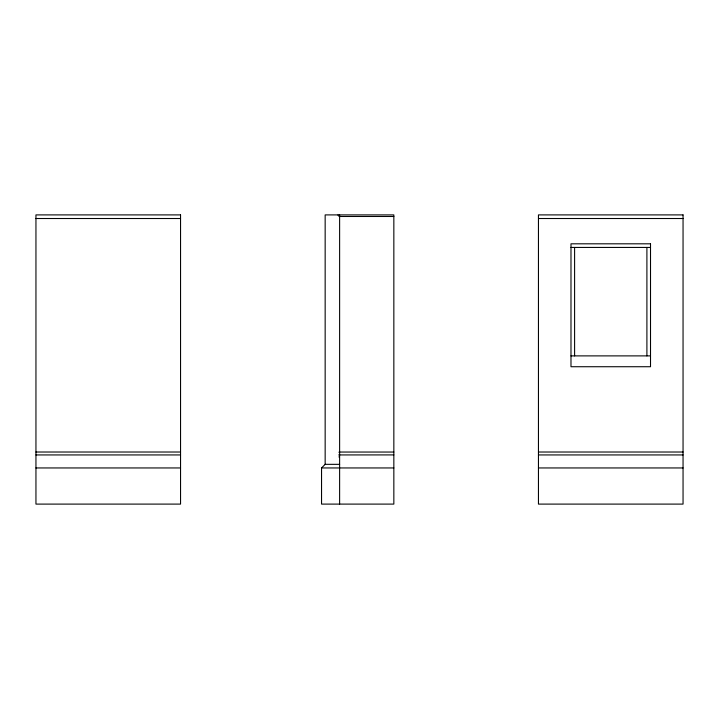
<?xml version="1.0" encoding="UTF-8"?>
<svg xmlns="http://www.w3.org/2000/svg" width="719" height="719" viewBox="0 0 719 719"><rect width="100%" height="100%" fill="white"/><g stroke="black" fill="none" stroke-linecap="round" stroke-linejoin="round"><path stroke-width="1.08" d="M339.125 457.239L339.431 454.911M321.546 467.952L325.159 464.339L325.159 214.9L393.841 214.9L393.841 504.1L321.546 504.1L321.546 467.952L393.841 467.952M393.841 216.482L339.62 216.482A1.591 1.591 0 0 1 338.82 216.275M35.95 218.513L180.55 218.513M538.45 218.513L683.05 218.513M570.985 247.435L650.515 247.435M570.985 355.887L650.515 355.887M35.95 452.017L180.55 452.017M393.841 452.044L339.62 452.044A1.447 1.447 0 0 0 338.892 452.242M538.45 452.017L683.05 452.017M35.95 454.938L180.55 454.938M339.431 454.938L393.841 454.911M538.45 454.938L683.05 454.938M325.159 464.339L339.62 464.339M35.95 467.952L180.55 467.952M538.45 467.952L683.05 467.952M339.62 454.938L339.242 454.893A1.447 1.447 0 0 1 338.892 454.741M646.902 247.435L646.902 355.887M574.598 247.435L574.598 355.887M339.62 214.9L339.62 504.1M338.083 215.305A1.591 1.591 0 0 1 338.029 214.9M180.55 214.9L35.95 214.9L35.95 504.1L180.55 504.1L180.55 214.9M683.05 214.9L538.45 214.9L538.45 504.1L683.05 504.1L683.05 214.9M650.515 243.813L570.985 243.813L570.985 366.726L650.515 366.726L650.515 243.813"/></g></svg>
